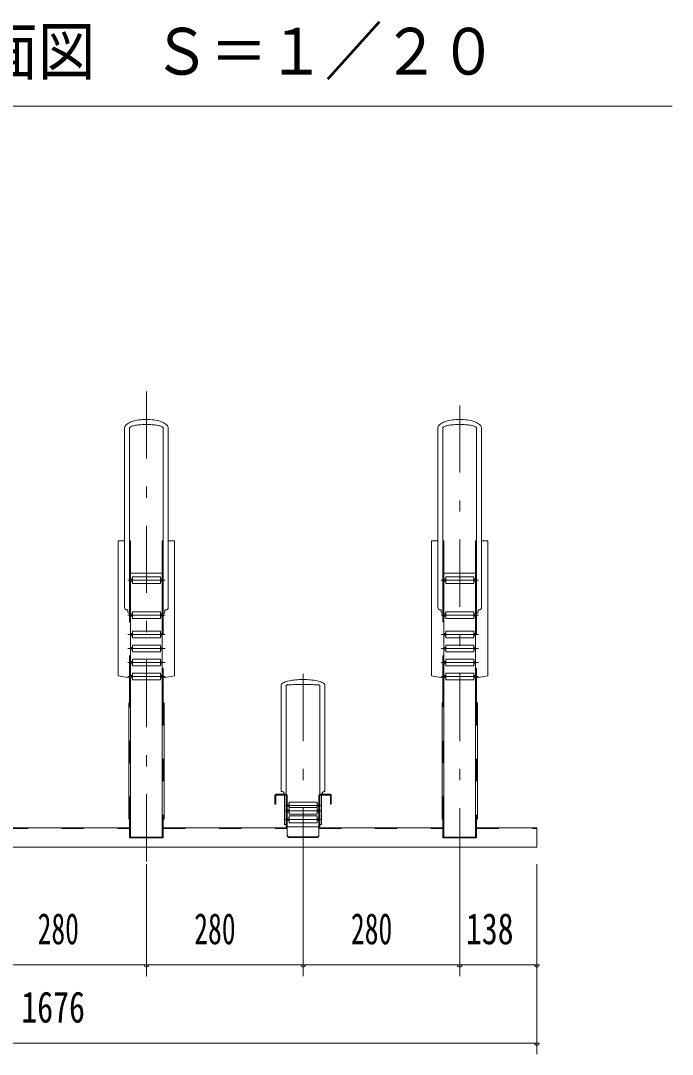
# Model space of a CAD drawing. Units: millimetres, scale not verified. Extents: x -5940 to 5940, y -6448 to 6448.
# Drawn here: x -4063 to -2898, y -2431 to -584 of the extents above; entities that cross this region are included whole.
import ezdxf
from ezdxf.enums import TextEntityAlignment as Align

# ---------------------------------------------------------------- set-up
doc = ezdxf.new("R2010")
doc.units = ezdxf.units.MM
doc.header["$LTSCALE"] = 10
doc.linetypes.add('USER2', pattern=[10, 4, -6])
doc.linetypes.add('USER3', pattern=[24, 12, -5, 2, -5])
for name, color, linetype, lineweight in [('0-2_2-0BOLD', 7, 'Continuous', 18), ('0-3_2-1HIDDEN', 3, 'USER2', 18), ('0-4_2-2CENTER', 3, 'USER3', 18), ('0-5_2-5DIM', 3, 'Continuous', 18)]:
    doc.layers.add(name, color=color, linetype=linetype, lineweight=lineweight)
doc.styles.add('ＭＳ ゴシック', font='')
doc.styles.get('ＭＳ ゴシック').set_extended_font_data('MS Gothic')

msp = doc.modelspace()

# ---------------------------------------------------------------- linework, layer by layer
at = {"layer": '0-2_2-0BOLD'}
for p, q in [((-3809.95, -1570.92), (-3866.75, -1570.92)), ((-3866.75, -1581.81), (-3863.35, -1581.81)), ((-3863.35, -1585.81), (-3866.75, -1585.81)), ((-3809.95, -1581.81), (-3813.35, -1581.81)), ((-3813.35, -1585.81), (-3809.95, -1585.81)), ((-3306.75, -1570.92), (-3249.95, -1570.92)), ((-3306.75, -1581.81), (-3303.35, -1581.81)), ((-3303.35, -1585.81), (-3306.75, -1585.81)), ((-3249.95, -1581.81), (-3253.35, -1581.81)), ((-3253.35, -1585.81), (-3249.95, -1585.81)), ((-3866.75, -1644.1), (-3863.35, -1644.1)), ((-3809.95, -1644.1), (-3813.35, -1644.1)), ((-3306.75, -1644.1), (-3303.35, -1644.1)), ((-3249.95, -1644.1), (-3253.35, -1644.1)), ((-3863.35, -1648.1), (-3866.75, -1648.1)), ((-3813.35, -1648.1), (-3809.95, -1648.1)), ((-3303.35, -1648.1), (-3306.75, -1648.1)), ((-3253.35, -1648.1), (-3249.95, -1648.1)), ((-3866.75, -1678.98), (-3863.35, -1678.98)), ((-3809.95, -1678.98), (-3813.35, -1678.98)), ((-3306.75, -1678.98), (-3303.35, -1678.98)), ((-3249.95, -1678.98), (-3253.35, -1678.98)), ((-3863.35, -1682.98), (-3866.75, -1682.98)), ((-3813.35, -1682.98), (-3809.95, -1682.98)), ((-3303.35, -1682.98), (-3306.75, -1682.98)), ((-3253.35, -1682.98), (-3249.95, -1682.98)), ((-3866.75, -1704.03), (-3863.35, -1704.03)), ((-3863.35, -1708.03), (-3866.75, -1708.03)), ((-3809.95, -1704.03), (-3813.35, -1704.03)), ((-3813.35, -1708.03), (-3809.95, -1708.03)), ((-3306.75, -1704.03), (-3303.35, -1704.03)), ((-3303.35, -1708.03), (-3306.75, -1708.03)), ((-3249.95, -1704.03), (-3253.35, -1704.03)), ((-3253.35, -1708.03), (-3249.95, -1708.03)), ((-3866.75, -1729.07), (-3863.35, -1729.07)), ((-3863.35, -1733.07), (-3866.75, -1733.07)), ((-3809.95, -1729.07), (-3813.35, -1729.07)), ((-3813.35, -1733.07), (-3809.95, -1733.07)), ((-3306.75, -1729.07), (-3303.35, -1729.07)), ((-3303.35, -1733.07), (-3306.75, -1733.07)), ((-3249.95, -1729.07), (-3253.35, -1729.07)), ((-3253.35, -1733.07), (-3249.95, -1733.07)), ((-3863.35, -1754.12), (-3866.75, -1754.12)), ((-3813.35, -1754.12), (-3809.95, -1754.12)), ((-3303.35, -1754.12), (-3306.75, -1754.12)), ((-3249.95, -1754.12), (-3253.35, -1754.12)), ((-3868.35, -1758.53), (-3868.35, -1803.25)), ((-3866.75, -1758.12), (-3863.35, -1758.12)), ((-3809.95, -1758.12), (-3813.35, -1758.12)), ((-3808.35, -1758.53), (-3809.95, -1758.53)), ((-3308.35, -1758.53), (-3308.35, -1803.25)), ((-3306.75, -1758.12), (-3303.35, -1758.12)), ((-3253.35, -1758.12), (-3249.95, -1758.12)), ((-3249.95, -1758.53), (-3248.35, -1758.53)), ((-3869.95, -1803.25), (-3866.75, -1803.25)), ((-3588.35, -1966.23), (-3607.15, -1966.23)), ((-3586.75, -1984.23), (-3583.35, -1984.23)), ((-3583.35, -1988.23), (-3586.75, -1988.23)), ((-3586.75, -1994.23), (-3583.35, -1994.23)), ((-3583.35, -1990.23), (-3533.35, -1990.23)), ((-3529.95, -1984.23), (-3533.35, -1984.23)), ((-3533.35, -1988.23), (-3529.95, -1988.23)), ((-3533.35, -1994.23), (-3529.95, -1994.23)), ((-3583.35, -1998.23), (-3586.75, -1998.23)), ((-3586.75, -2009.23), (-3583.35, -2009.23)), ((-3583.35, -2013.23), (-3586.75, -2013.23)), ((-3529.95, -1998.23), (-3533.35, -1998.23)), ((-3533.35, -2009.23), (-3529.95, -2009.23)), ((-3529.95, -2013.23), (-3533.35, -2013.23)), ((-3249.95, -2010.66), (-3246.75, -2010.66)), ((-4089.95, -2026.23), (-3868.35, -2026.23)), ((-3808.35, -2026.23), (-3586.75, -2026.23)), ((-3586.75, -2024.63), (-3529.95, -2024.63)), ((-3529.95, -2026.23), (-3308.35, -2026.23))]:
    msp.add_line(p, q, dxfattribs=at)
for points in [[(-3877.35, -1632.39), (-3877.35, -1311.59), (-3877.2, -1310.28), (-3876.76, -1308.97), (-3876.02, -1307.68), (-3875, -1306.43), (-3873.7, -1305.21), (-3872.12, -1304.04), (-3870.3, -1302.93), (-3868.23, -1301.88), (-3865.93, -1300.91), (-3863.42, -1300.02), (-3860.72, -1299.22), (-3857.85, -1298.51), (-3854.83, -1297.9), (-3851.69, -1297.4), (-3848.44, -1297), (-3845.12, -1296.72), (-3841.75, -1296.54), (-3838.35, -1296.49), (-3834.95, -1296.54), (-3831.58, -1296.72), (-3828.26, -1297), (-3825.01, -1297.4), (-3821.87, -1297.9), (-3818.85, -1298.51), (-3815.98, -1299.22), (-3813.28, -1300.02), (-3810.77, -1300.91), (-3808.47, -1301.88), (-3806.4, -1302.93), (-3804.57, -1304.04), (-3803, -1305.21), (-3801.7, -1306.43), (-3800.68, -1307.68), (-3799.94, -1308.97), (-3799.5, -1310.28), (-3799.35, -1311.59), (-3799.35, -1632.39)], [(-3808.35, -1641.02), (-3808.35, -1311.59), (-3808.46, -1311.06), (-3808.81, -1310.53), (-3809.37, -1310.01), (-3810.16, -1309.5), (-3811.16, -1309.01), (-3812.37, -1308.54), (-3813.78, -1308.09), (-3815.37, -1307.67), (-3817.14, -1307.28), (-3819.07, -1306.92), (-3821.14, -1306.59), (-3823.35, -1306.31), (-3825.67, -1306.06), (-3828.09, -1305.86), (-3830.58, -1305.69), (-3833.14, -1305.58), (-3835.74, -1305.51), (-3838.35, -1305.49), (-3840.96, -1305.51), (-3843.56, -1305.58), (-3846.11, -1305.69), (-3848.61, -1305.86), (-3851.03, -1306.06), (-3853.35, -1306.31), (-3855.56, -1306.59), (-3857.63, -1306.92), (-3859.56, -1307.28), (-3861.33, -1307.67), (-3862.92, -1308.09), (-3864.33, -1308.54), (-3865.54, -1309.01), (-3866.54, -1309.5), (-3867.33, -1310.01), (-3867.89, -1310.53), (-3868.24, -1311.06), (-3868.35, -1311.59), (-3868.35, -1641.02)], [(-3239.35, -1632.39), (-3239.35, -1311.59), (-3239.5, -1310.28), (-3239.94, -1308.97), (-3240.68, -1307.68), (-3241.7, -1306.43), (-3243, -1305.21), (-3244.57, -1304.04), (-3246.4, -1302.93), (-3248.47, -1301.88), (-3250.77, -1300.91), (-3253.28, -1300.02), (-3255.98, -1299.22), (-3258.85, -1298.51), (-3261.87, -1297.9), (-3265.01, -1297.4), (-3268.26, -1297), (-3271.58, -1296.72), (-3274.95, -1296.54), (-3278.35, -1296.49), (-3281.75, -1296.54), (-3285.12, -1296.72), (-3288.44, -1297), (-3291.69, -1297.4), (-3294.83, -1297.9), (-3297.85, -1298.51), (-3300.72, -1299.22), (-3303.42, -1300.02), (-3305.93, -1300.91), (-3308.23, -1301.88), (-3310.3, -1302.93), (-3312.13, -1304.04), (-3313.7, -1305.21), (-3315, -1306.43), (-3316.02, -1307.68), (-3316.76, -1308.97), (-3317.2, -1310.28), (-3317.35, -1311.59), (-3317.35, -1632.39)], [(-3308.35, -1641.02), (-3308.35, -1311.59), (-3308.24, -1311.06), (-3307.89, -1310.53), (-3307.33, -1310.01), (-3306.54, -1309.5), (-3305.54, -1309.01), (-3304.33, -1308.54), (-3302.92, -1308.09), (-3301.33, -1307.67), (-3299.56, -1307.28), (-3297.63, -1306.92), (-3295.56, -1306.59), (-3293.35, -1306.31), (-3291.03, -1306.06), (-3288.61, -1305.86), (-3286.11, -1305.69), (-3283.56, -1305.58), (-3280.96, -1305.51), (-3278.35, -1305.49), (-3275.74, -1305.51), (-3273.14, -1305.58), (-3270.58, -1305.69), (-3268.09, -1305.86), (-3265.67, -1306.06), (-3263.35, -1306.31), (-3261.14, -1306.59), (-3259.07, -1306.92), (-3257.14, -1307.28), (-3255.37, -1307.67), (-3253.78, -1308.09), (-3252.37, -1308.54), (-3251.16, -1309.01), (-3250.16, -1309.5), (-3249.37, -1310.01), (-3248.81, -1310.53), (-3248.46, -1311.06), (-3248.35, -1311.59), (-3248.35, -1641.02)], [(-3877.35, -1513.46), (-3888.75, -1513.46), (-3888.75, -1754.6), (-3868.35, -1758.53), (-3866.75, -1758.53)], [(-3808.35, -1513.46), (-3809.95, -1513.46), (-3809.95, -2043.06), (-3866.75, -2043.06), (-3866.75, -1513.46), (-3868.35, -1513.46)], [(-3808.35, -1803.25), (-3808.35, -1758.53), (-3787.95, -1754.6), (-3787.95, -1513.46), (-3799.35, -1513.46)], [(-3317.35, -1513.46), (-3328.75, -1513.46), (-3328.75, -1754.6), (-3308.35, -1758.53), (-3306.75, -1758.53)], [(-3248.35, -1513.46), (-3249.95, -1513.46), (-3249.95, -2043.06), (-3306.75, -2043.06), (-3306.75, -1513.46), (-3308.35, -1513.46)], [(-3248.35, -1803.25), (-3248.35, -1758.53), (-3227.95, -1754.6), (-3227.95, -1513.46), (-3239.35, -1513.46)], [(-3871.35, -1641.02), (-3871.35, -1636.89), (-3872.85, -1636.89)], [(-3803.85, -1636.89), (-3805.35, -1636.89), (-3805.35, -1641.02)], [(-3312.85, -1636.89), (-3311.35, -1636.89), (-3311.35, -1641.02)], [(-3245.35, -1641.02), (-3245.35, -1636.89), (-3243.85, -1636.89)], [(-3519.35, -1961.23), (-3519.35, -1771.51), (-3519.5, -1770.61), (-3519.94, -1769.72), (-3520.68, -1768.85), (-3521.7, -1767.99), (-3523, -1767.16), (-3524.58, -1766.37), (-3526.4, -1765.61), (-3528.47, -1764.9), (-3530.77, -1764.24), (-3533.28, -1763.63), (-3535.98, -1763.09), (-3538.85, -1762.61), (-3541.87, -1762.19), (-3545.01, -1761.85), (-3548.26, -1761.58), (-3551.58, -1761.38), (-3554.95, -1761.27), (-3558.35, -1761.23), (-3561.75, -1761.27), (-3565.12, -1761.38), (-3568.44, -1761.58), (-3571.69, -1761.85), (-3574.83, -1762.19), (-3577.85, -1762.61), (-3580.72, -1763.09), (-3583.42, -1763.63), (-3585.93, -1764.24), (-3588.23, -1764.9), (-3590.3, -1765.61), (-3592.12, -1766.37), (-3593.7, -1767.16), (-3595, -1767.99), (-3596.02, -1768.85), (-3596.76, -1769.72), (-3597.2, -1770.61), (-3597.35, -1771.51), (-3597.35, -1961.23)], [(-3509.55, -1966.23), (-3528.35, -1966.23), (-3528.35, -1771.51), (-3528.46, -1771.4), (-3528.81, -1771.29), (-3529.37, -1771.18), (-3530.16, -1771.07), (-3531.16, -1770.97), (-3532.37, -1770.87), (-3533.78, -1770.77), (-3535.37, -1770.69), (-3537.14, -1770.6), (-3539.07, -1770.53), (-3541.14, -1770.46), (-3543.35, -1770.4), (-3545.67, -1770.35), (-3548.09, -1770.31), (-3550.58, -1770.27), (-3553.14, -1770.25), (-3555.74, -1770.23), (-3558.35, -1770.23), (-3560.96, -1770.23), (-3563.56, -1770.25), (-3566.11, -1770.27), (-3568.61, -1770.31), (-3571.03, -1770.35), (-3573.35, -1770.4), (-3575.56, -1770.46), (-3577.63, -1770.53), (-3579.56, -1770.6), (-3581.33, -1770.69), (-3582.92, -1770.77), (-3584.33, -1770.87), (-3585.54, -1770.97), (-3586.54, -1771.07), (-3587.33, -1771.18), (-3587.89, -1771.29), (-3588.24, -1771.4), (-3588.35, -1771.51), (-3588.35, -1966.23)], [(-3869.95, -1803.25), (-3869.95, -2010.66), (-3866.75, -2010.66)], [(-3809.95, -2010.66), (-3806.75, -2010.66), (-3806.75, -1803.25), (-3809.95, -1803.25)], [(-3306.75, -1803.25), (-3309.95, -1803.25), (-3309.95, -2010.66), (-3306.75, -2010.66)], [(-3246.75, -2010.66), (-3246.75, -1803.25), (-3249.95, -1803.25)], [(-3607.15, -1967.83), (-3607.15, -1984.23), (-3608.75, -1984.23), (-3608.75, -1967.83)], [(-3607.15, -1967.83), (-3588.35, -1967.83), (-3588.35, -2024.63)], [(-3588.35, -2020.23), (-3591.35, -2020.23), (-3591.35, -1967.83)], [(-3586.75, -1967.83), (-3586.75, -2040.37), (-3586.73, -2040.68), (-3586.67, -2040.98), (-3586.58, -2041.29), (-3586.45, -2041.58), (-3586.28, -2041.86), (-3586.08, -2042.14), (-3585.85, -2042.4), (-3585.58, -2042.64), (-3585.29, -2042.87), (-3584.96, -2043.08), (-3584.62, -2043.27), (-3584.25, -2043.43), (-3583.86, -2043.57), (-3583.46, -2043.69), (-3583.04, -2043.79), (-3582.62, -2043.85), (-3582.19, -2043.89), (-3581.75, -2043.91), (-3534.95, -2043.91), (-3534.51, -2043.89), (-3534.08, -2043.85), (-3533.66, -2043.79), (-3533.24, -2043.69), (-3532.84, -2043.57), (-3532.45, -2043.43), (-3532.08, -2043.27), (-3531.74, -2043.08), (-3531.41, -2042.87), (-3531.12, -2042.64), (-3530.85, -2042.4), (-3530.62, -2042.14), (-3530.42, -2041.86), (-3530.25, -2041.58), (-3530.12, -2041.29), (-3530.03, -2040.98), (-3529.97, -2040.68), (-3529.95, -2040.37), (-3529.95, -1967.83)], [(-3528.35, -2024.63), (-3528.35, -1967.83), (-3509.55, -1967.83), (-3509.55, -1984.23), (-3507.95, -1984.23), (-3507.95, -1967.83)], [(-3525.35, -1967.83), (-3525.35, -2020.23), (-3528.35, -2020.23)], [(-3868.35, -2010.66), (-3868.35, -2044.28), (-3808.35, -2044.28), (-3808.35, -2010.66)], [(-3308.35, -2010.66), (-3308.35, -2044.28), (-3248.35, -2044.28), (-3248.35, -2010.66)], [(-3140.35, -2061.23), (-4816.35, -2061.23), (-4816.35, -2026.23), (-4706.75, -2026.23)], [(-3248.35, -2026.23), (-3140.35, -2026.23), (-3140.35, -2061.23)], [(-3530.85, -2041.27), (-3531.12, -2041.51), (-3531.41, -2041.74), (-3531.74, -2041.95), (-3532.08, -2042.13), (-3532.45, -2042.3), (-3532.84, -2042.44), (-3533.24, -2042.56), (-3533.66, -2042.65), (-3534.08, -2042.72), (-3534.51, -2042.76), (-3534.95, -2042.77), (-3581.75, -2042.77), (-3582.19, -2042.76), (-3582.62, -2042.72), (-3583.04, -2042.65), (-3583.46, -2042.56), (-3583.86, -2042.44), (-3584.25, -2042.3), (-3584.62, -2042.13), (-3584.96, -2041.95), (-3585.29, -2041.74), (-3585.58, -2041.51), (-3585.85, -2041.27), (-3586.08, -2041.01), (-3586.28, -2040.73), (-3586.45, -2040.45), (-3586.58, -2040.15), (-3586.67, -2039.85), (-3586.73, -2039.55), (-3586.75, -2039.24)], [(-3529.95, -2039.24), (-3529.97, -2039.55), (-3530.03, -2039.85), (-3530.12, -2040.15), (-3530.25, -2040.45), (-3530.42, -2040.73), (-3530.62, -2041.01), (-3530.85, -2041.27)]]:
    msp.add_lwpolyline(points, dxfattribs=at)
for points in [[(-3813.35, -1589.8), (-3813.35, -1577.81), (-3863.35, -1577.81), (-3863.35, -1589.8)], [(-3303.35, -1589.8), (-3253.35, -1589.8), (-3253.35, -1577.81), (-3303.35, -1577.81)], [(-3813.35, -1652.1), (-3863.35, -1652.1), (-3863.35, -1640.1), (-3813.35, -1640.1)], [(-3303.35, -1652.1), (-3253.35, -1652.1), (-3253.35, -1640.1), (-3303.35, -1640.1)], [(-3813.35, -1686.98), (-3863.35, -1686.98), (-3863.35, -1674.99), (-3813.35, -1674.99)], [(-3303.35, -1686.98), (-3253.35, -1686.98), (-3253.35, -1674.99), (-3303.35, -1674.99)], [(-3813.35, -1712.03), (-3863.35, -1712.03), (-3863.35, -1700.03), (-3813.35, -1700.03)], [(-3303.35, -1712.03), (-3303.35, -1700.03), (-3253.35, -1700.03), (-3253.35, -1712.03)], [(-3813.35, -1737.07), (-3863.35, -1737.07), (-3863.35, -1725.07), (-3813.35, -1725.07)], [(-3303.35, -1737.07), (-3253.35, -1737.07), (-3253.35, -1725.07), (-3303.35, -1725.07)], [(-3813.35, -1750.12), (-3813.35, -1762.12), (-3863.35, -1762.12), (-3863.35, -1750.12)], [(-3303.35, -1762.12), (-3303.35, -1750.12), (-3253.35, -1750.12), (-3253.35, -1762.12)], [(-3583.35, -2002.23), (-3583.35, -1980.23), (-3533.35, -1980.23), (-3533.35, -2002.23)], [(-3583.35, -2017.23), (-3533.35, -2017.23), (-3533.35, -2005.23), (-3583.35, -2005.23)]]:
    msp.add_lwpolyline(points, close=True, dxfattribs=at)
for centre, radius, start, end in [((-3872.85, -1632.39), 4.5, 180, 270), ((-3869.85, -1641.02), 1.5, 180, 0), ((-3806.85, -1641.02), 1.5, 180, 0), ((-3803.85, -1632.39), 4.5, 270, 0), ((-3312.85, -1632.39), 4.5, 180, 270), ((-3309.85, -1641.02), 1.5, 180, 0), ((-3246.85, -1641.02), 1.5, 180, 0), ((-3243.85, -1632.39), 4.5, 270, 0), ((-3607.15, -1967.83), 1.6, 90, 180), ((-3598.07, -1968.19), 7, 16.28546, 84.10339), ((-3588.35, -1967.83), 1.6, 0, 90), ((-3528.35, -1967.83), 1.6, 90, 180), ((-3518.63, -1968.19), 7, 95.89659, 163.71452), ((-3509.55, -1967.83), 1.6, 0, 90), ((-3586.75, -2024.63), 1.6, 180, 270), ((-3529.95, -2024.63), 1.6, 270, 0)]:
    msp.add_arc(centre, radius, start, end, dxfattribs=at)
at = {"layer": '0-3_2-1HIDDEN'}
for p, q in [((-3868.35, -1758.53), (-3868.35, -1641.02)), ((-3808.35, -1641.02), (-3808.35, -1758.53)), ((-3308.35, -1758.53), (-3308.35, -1641.02)), ((-3248.35, -1641.02), (-3248.35, -1758.53)), ((-3868.35, -2010.66), (-3868.35, -1803.25)), ((-3808.35, -1803.25), (-3808.35, -2010.66)), ((-3308.35, -2010.66), (-3308.35, -1803.25)), ((-3248.35, -1803.25), (-3248.35, -2010.66)), ((-4089.95, -2027.83), (-3868.35, -2027.83)), ((-3808.35, -2027.83), (-3586.75, -2027.83)), ((-3529.95, -2027.83), (-3308.35, -2027.83)), ((-3248.35, -2027.83), (-3140.35, -2027.83))]:
    msp.add_line(p, q, dxfattribs=at)
at = {"layer": '0-4_2-2CENTER'}
for p, q in [((-3838.35, -1246.49), (-3838.35, -2111.23)), ((-3278.35, -2111.23), (-3278.35, -1246.49)), ((-3804.95, -1583.81), (-3871.75, -1583.81)), ((-3244.95, -1583.81), (-3311.75, -1583.81)), ((-3871.75, -1646.1), (-3804.95, -1646.1)), ((-3311.75, -1646.1), (-3244.95, -1646.1)), ((-3871.75, -1680.98), (-3804.95, -1680.98)), ((-3311.75, -1680.98), (-3244.95, -1680.98)), ((-3804.95, -1706.03), (-3871.75, -1706.03)), ((-3558.35, -2111.23), (-3558.35, -1711.23)), ((-3244.95, -1706.03), (-3311.75, -1706.03)), ((-3871.75, -1731.07), (-3804.95, -1731.07)), ((-3311.75, -1731.07), (-3244.95, -1731.07)), ((-3804.95, -1756.12), (-3871.75, -1756.12)), ((-3244.95, -1756.12), (-3311.75, -1756.12)), ((-3591.75, -1986.23), (-3524.95, -1986.23)), ((-3524.95, -1996.23), (-3591.75, -1996.23)), ((-3591.75, -2011.23), (-3524.95, -2011.23))]:
    msp.add_line(p, q, dxfattribs=at)
at = {"layer": '0-5_2-5DIM'}
for p, q in [((-5058.35, -736.61), (-2898.35, -736.61)), ((-3838.35, -2091.23), (-3838.35, -2291.23)), ((-3558.35, -2291.23), (-3558.35, -2091.23)), ((-3278.35, -2291.23), (-3278.35, -2091.23)), ((-3140.35, -2091.23), (-3140.35, -2431.23)), ((-4816.35, -2271.23), (-3140.35, -2271.23)), ((-3834.35, -2271.23), (-3842.35, -2271.23)), ((-3554.35, -2271.23), (-3562.35, -2271.23)), ((-3274.35, -2271.23), (-3282.35, -2271.23)), ((-3136.35, -2271.23), (-3144.35, -2271.23)), ((-3140.35, -2411.23), (-4816.35, -2411.23)), ((-3136.35, -2411.23), (-3144.35, -2411.23))]:
    msp.add_line(p, q, dxfattribs=at)
for centre in [(-3838.35, -2271.23), (-3558.35, -2271.23), (-3278.35, -2271.23), (-3140.35, -2271.23), (-3140.35, -2411.23)]:
    msp.add_arc(centre, 4, 180, 0, dxfattribs=at)

# ---------------------------------------------------------------- texts
at = {"layer": '0-5_2-5DIM', "color": 7, "style": 'ＭＳ ゴシック'}
for s, height, width, p in [('ＣＬＢ－２８６\u3000平面図\u3000Ｓ＝１／２０', 83.58, 0.9, (-5058.35, -705.21)), ('280', 55.72, 0.65, (-4032.85, -2251.23)), ('280', 55.72, 0.65, (-3752.85, -2251.23)), ('280', 55.72, 0.65, (-3472.85, -2251.23)), ('138', 55.72, 0.75, (-3267.34, -2251.23)), ('1676', 55.72, 0.75, (-4061.93, -2391.23))]:
    msp.add_text(s, height=height, dxfattribs=dict(at, width=width)).set_placement(p, align=Align.BOTTOM_LEFT)

doc.saveas('drawing.dxf')
